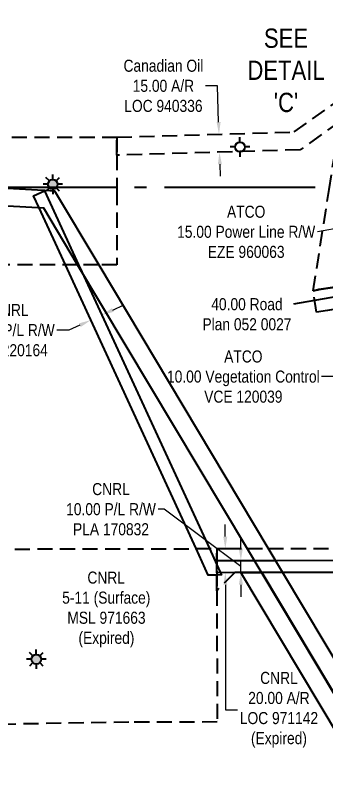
# Model space of a CAD drawing. Extents: x 506429 to 517084, y 6049655 to 6059669.
# Drawn here: x 512500 to 512758, y 6050887 to 6051523 of the extents above; entities that cross this region are included whole.
import ezdxf

# ---------------------------------------------------------------- set-up
doc = ezdxf.new("R2010")
doc.units = 0
doc.header["$LTSCALE"] = 5
doc.header["$PDSIZE"] = 0.5
for name, pattern in [('foc-ACCESSROAD', [3.75, 2.5, -1.25]), ('foc-FLOWLINE', [3.75, 2.5, -1.25]), ('foc-QUARTERLINE', [33, 25, -3, 2, -3])]:
    doc.linetypes.add(name, pattern=pattern)
doc.layers.get('Defpoints').update_dxf_attribs({"color": 9})
for name, color, linetype in [('DETAIL-T', 7, 'Continuous'), ('F-AR', 190, 'foc-ACCESSROAD'), ('F-EZE', 190, 'foc-FLOWLINE'), ('F-RW', 190, 'Continuous'), ('F-VCE', 190, 'foc-FLOWLINE'), ('F-WS', 190, 'foc-ACCESSROAD'), ('F-WS-S', 190, 'Continuous'), ('L-SECQ', 8, 'foc-QUARTERLINE'), ('L-TITLEDB-T', 4, 'Continuous')]:
    doc.layers.add(name, color=color, linetype=linetype)
for name, color, linetype, lineweight in [('F-AR-T', 190, 'Continuous', 9), ('F-RW-T', 190, 'Continuous', 9), ('F-WS-T', 190, 'Continuous', 9)]:
    doc.layers.add(name, color=color, linetype=linetype, lineweight=lineweight)
doc.styles.add('80CG', font='ARIALN.TTF', dxfattribs={"height": 10})
doc.styles.add('80L', font='ARIALN.TTF', dxfattribs={"height": 10})
doc.dimstyles.new('Compass 5 000', dxfattribs={"dimscale": 5, "dimtxt": 9, "dimasz": 2, "dimexe": 0.2, "dimexo": 0.0625, "dimgap": 0.5, "dimtad": 0, "dimtih": 1, "dimtoh": 1, "dimzin": 0, "dimdsep": 46, "dimtxsty": '80CG', "dimcen": 0.1, "dimse1": 1, "dimse2": 1, "dimclrd": 256, "dimclrt": 256, "dimaunit": 1, "dimadec": 4, "dimazin": 0, "dimtfac": 0.06, "dimtofl": 0, "dimtmove": 0, "dimatfit": 1, "dimfxl": 0.2, "dimtolj": 1, "dimtzin": 0, "dimlwd": -1, "dimarcsym": 0})

# ---------------------------------------------------------------- blocks, each defined once
blk = doc.blocks.new('*D904')
at = {"layer": 'Defpoints', "color": 0, "transparency": 16777216}
for p in [(512830.13, 6051356.99), (512831.15, 6051351.24), (512845.95, 6051353.87)]:
    blk.add_point(p, dxfattribs=at)
at = {"layer": 'F-RW-T', "transparency": 16777216}
for p, q in [((512854.77, 6051361.38), (512864.62, 6051363.13)), ((512820.28, 6051355.24), (512750.72, 6051342.85))]:
    blk.add_line(p, q, dxfattribs=at)
for points in [[(512854.48, 6051363.02), (512855.06, 6051359.74), (512844.92, 6051359.63)], [(512819.99, 6051356.88), (512820.57, 6051353.6), (512830.13, 6051356.99)]]:
    blk.add_solid(points, dxfattribs=at)
at = {"layer": 'F-RW-T', "transparency": 16777216, "insert": (512691.58, 6051342.85), "char_height": 10, "attachment_point": 5, "style": '80CG'}
blk.add_mtext('\\A1;ATCO\\P15.00 Power Line R/W\\PEZE 960063', dxfattribs=at)
blk = doc.blocks.new('*D918')
at = {"layer": 'Defpoints', "color": 0, "transparency": 16777216}
for p in [(512888.7, 6051550.59), (512885.39, 6051531.32), (512914.93, 6051526.24)]:
    blk.add_point(p, dxfattribs=at)
at = {"layer": 'F-RW-T', "transparency": 16777216}
for p, q in [((512878.85, 6051552.29), (512797.08, 6051566.34)), ((512928.1, 6051543.83), (512937.96, 6051542.13))]:
    blk.add_line(p, q, dxfattribs=at)
for points in [[(512879.13, 6051553.93), (512878.56, 6051550.64), (512888.7, 6051550.59)], [(512928.38, 6051545.47), (512927.82, 6051542.18), (512918.25, 6051545.52)]]:
    blk.add_solid(points, dxfattribs=at)
at = {"layer": 'F-RW-T', "transparency": 16777216, "insert": (512757.54, 6051566.34), "char_height": 10, "attachment_point": 5, "style": '80CG'}
blk.add_mtext('\\A1;Cold Lake\\P25.00 P/L R/W\\PPLA 100689', dxfattribs=at)
blk = doc.blocks.new('*D929')
at = {"layer": 'Defpoints', "color": 0, "transparency": 16777216}
for p in [(512637.97, 6051423.04), (512669.01, 6051423.96), (512638.41, 6051408.07)]:
    blk.add_point(p, dxfattribs=at)
at = {"layer": 'F-AR-T', "transparency": 16777216}
for p, q in [((512667.83, 6051464), (512657.83, 6051464)), ((512668.71, 6051433.95), (512667.83, 6051464)), ((512669.74, 6051398.98), (512670.04, 6051388.99))]:
    blk.add_line(p, q, dxfattribs=at)
for points in [[(512670.38, 6051434), (512667.05, 6051433.9), (512669.01, 6051423.96)], [(512671.41, 6051399.03), (512668.08, 6051398.93), (512669.45, 6051408.98)]]:
    blk.add_solid(points, dxfattribs=at)
at = {"layer": 'F-AR-T', "transparency": 16777216, "insert": (512622.9, 6051464), "char_height": 10, "attachment_point": 5, "style": '80CG'}
blk.add_mtext('\\A1;Canadian Oil\\P{\\A1;15.00 A/R\\PLOC 940336}', dxfattribs=at)
blk = doc.blocks.new('*D947')
at = {"layer": 'Defpoints', "color": 0, "transparency": 16777216}
for p in [(512781.98, 6051231.63), (512803.48, 6051209.82), (512794.95, 6051205.58)]:
    blk.add_point(p, dxfattribs=at)
at = {"layer": 'F-RW-T', "transparency": 16777216}
for p, q in [((512799.46, 6051240.33), (512808.42, 6051244.79)), ((512764.07, 6051222.72), (512754.07, 6051222.72)), ((512773.03, 6051227.17), (512764.07, 6051222.72))]:
    blk.add_line(p, q, dxfattribs=at)
for points in [[(512798.72, 6051241.82), (512800.21, 6051238.84), (512790.51, 6051235.88)], [(512772.28, 6051228.67), (512773.77, 6051225.68), (512781.98, 6051231.63)]]:
    blk.add_solid(points, dxfattribs=at)
at = {"layer": 'F-RW-T', "transparency": 16777216, "insert": (512689.23, 6051222.72), "char_height": 10, "attachment_point": 5, "style": '80CG'}
blk.add_mtext('\\A1;ATCO\\P10.00 Vegetation Control\\PVCE 120039', dxfattribs=at)
blk = doc.blocks.new('*D948')
at = {"layer": 'Defpoints', "color": 0, "transparency": 16777216}
for p in [(512853.27, 6051307.6), (512813.9, 6051300.56), (512814.41, 6051297.72)]:
    blk.add_point(p, dxfattribs=at)
at = {"layer": 'L-TITLEDB-T', "transparency": 16777216}
for p, q in [((512863.63, 6051306.52), (512873.47, 6051308.28)), ((512804.57, 6051295.95), (512730.95, 6051282.79))]:
    blk.add_line(p, q, dxfattribs=at)
for points in [[(512863.33, 6051308.16), (512863.92, 6051304.88), (512853.78, 6051304.76)], [(512804.28, 6051297.6), (512804.86, 6051294.31), (512814.41, 6051297.72)]]:
    blk.add_solid(points, dxfattribs=at)
at = {"layer": 'L-TITLEDB-T', "transparency": 16777216, "insert": (512692.22, 6051282.79), "char_height": 10, "attachment_point": 5, "style": '80CG'}
blk.add_mtext('\\A1;\\P40.00 Road\\PPlan 052 0027', dxfattribs=at)
blk = doc.blocks.new('*D951')
at = {"layer": 'Defpoints', "color": 0, "transparency": 16777216}
for p in [(512753.31, 6051080.19), (512674.29, 6051060.06), (512753.35, 6051060.21)]:
    blk.add_point(p, dxfattribs=at)
at = {"layer": 'F-AR-T', "transparency": 16777216}
for p, q in [((512674.24, 6051090.04), (512674.22, 6051100.04)), ((512674.31, 6051050.06), (512674.51, 6050946.24)), ((512674.51, 6050946.24), (512684.51, 6050946.24))]:
    blk.add_line(p, q, dxfattribs=at)
for points in [[(512675.9, 6051090.04), (512672.57, 6051090.04), (512674.26, 6051080.04)], [(512675.98, 6051050.06), (512672.65, 6051050.06), (512674.29, 6051060.06)]]:
    blk.add_solid(points, dxfattribs=at)
at = {"layer": 'F-AR-T', "transparency": 16777216, "insert": (512718.78, 6050946.24), "char_height": 10, "attachment_point": 5, "style": '80CG'}
blk.add_mtext('\\A1;CNRL\\P20.00 A/R\\PLOC 971142\\P(Expired)', dxfattribs=at)
blk = doc.blocks.new('*D953')
at = {"layer": 'Defpoints', "color": 0, "transparency": 16777216}
for p in [(512687.16, 6051070.07), (512694.78, 6051070.09), (512694.8, 6051060.1)]:
    blk.add_point(p, dxfattribs=at)
at = {"layer": 'F-RW-T', "transparency": 16777216}
for p, q in [((512623.49, 6051112.69), (512618.49, 6051112.69)), ((512687.17, 6051065.08), (512623.49, 6051112.69)), ((512687.15, 6051080.07), (512687.13, 6051090.07)), ((512687.18, 6051060.08), (512687.16, 6051070.07)), ((512687.2, 6051050.08), (512687.22, 6051040.08))]:
    blk.add_line(p, q, dxfattribs=at)
for points in [[(512688.81, 6051080.08), (512685.48, 6051080.07), (512687.16, 6051070.07)], [(512688.87, 6051050.09), (512685.54, 6051050.08), (512687.18, 6051060.08)]]:
    blk.add_solid(points, dxfattribs=at)
at = {"layer": 'F-RW-T', "transparency": 16777216, "insert": (512579.41, 6051112.69), "char_height": 10, "attachment_point": 5, "style": '80CG'}
blk.add_mtext('\\A1;CNRL\\P10.00 P/L R/W\\PPLA 170832', dxfattribs=at)
blk = doc.blocks.new('*D954')
at = {"layer": 'Defpoints', "color": 0, "transparency": 16777216}
for p in [(512562.7, 6051269.65), (512581.5, 6051228.85), (512590.57, 6051233.03)]:
    blk.add_point(p, dxfattribs=at)
at = {"layer": 'F-RW-T', "transparency": 16777216}
for p, q in [((512580.85, 6051278.02), (512589.94, 6051282.2)), ((512544.53, 6051261.28), (512534.53, 6051261.28)), ((512553.62, 6051265.47), (512544.53, 6051261.28))]:
    blk.add_line(p, q, dxfattribs=at)
for points in [[(512580.16, 6051279.53), (512581.55, 6051276.5), (512571.77, 6051273.83)], [(512552.92, 6051266.98), (512554.31, 6051263.95), (512562.7, 6051269.65)]]:
    blk.add_solid(points, dxfattribs=at)
at = {"layer": 'F-RW-T', "transparency": 16777216, "insert": (512495.45, 6051261.28), "char_height": 10, "attachment_point": 5, "style": '80CG'}
blk.add_mtext('\\A1;CNRL\\P10.00 P/L R/W\\PPLA 220164', dxfattribs=at)
blk = doc.blocks.new('GAS')
h = blk.add_hatch(color=255)
h.dxf.hatch_style = 1
edge = h.paths.add_edge_path()
edge.add_arc((0, 0), 0.9, 0, 360)
for p, q in [((0, 0.81), (0, 1.62)), ((-0.81, 0), (-1.62, 0)), ((-0.57, 0.57), (-1.14, 1.14)), ((0.57, 0.57), (1.14, 1.14)), ((1.62, 0), (0.81, 0)), ((-0.57, -0.57), (-1.14, -1.14)), ((0, -0.81), (0, -1.62)), ((1.14, -1.14), (0.57, -0.57))]:
    blk.add_line(p, q)
blk.add_circle((0, 0), 0.8)
blk = doc.blocks.new('Gabd')
for p, q in [((0, 0.81), (0, 1.62)), ((-0.81, 0), (-1.62, 0)), ((1.62, 0), (0.81, 0)), ((0, -0.81), (0, -1.62))]:
    blk.add_line(p, q)
blk.add_circle((0, 0), 0.8)

msp = doc.modelspace()

# ---------------------------------------------------------------- linework, layer by layer
at = {"layer": 'F-AR'}
for points in [[(512736.364, 6051410.944), (512584.272, 6051406.473), (512584.262, 6051421.464), (512731.382, 6051425.79), (512772.373, 6051454.933), (512781.162, 6051461.183), (512789.077, 6051469.486), (512795.177, 6051475.884), (512808.506, 6051489.858), (512808.338, 6051488.478), (512808.036, 6051485.977), (512807.918, 6051484.989), (512807.716, 6051483.245), (512807.403, 6051480.482), (512807.139, 6051478.006), (512806.849, 6051475.238), (512806.607, 6051472.764), (512806.34, 6051469.985), (512806.119, 6051467.516), (512805.937, 6051465.45), (512790.931, 6051449.725), (512776.059, 6051439.167), (512769.352, 6051434.398), (512736.364, 6051410.944)], [(512889.36, 6051077.619), (512873.184, 6051069.764), (512869.519, 6051067.984), (512836.631, 6051052.012), (512812.066, 6051060.322), (512721.921, 6051060.15), (512704.504, 6051060.113), (512687.109, 6051060.084), (512682.221, 6051060.075), (512667.266, 6051045.061), (512667.195, 6051080.027), (512675.174, 6051080.042), (512692.57, 6051080.071), (512709.986, 6051080.108), (512815.336, 6051080.308), (512835.272, 6051073.563), (512855.699, 6051083.484), (512864.281, 6051087.652), (512880.458, 6051095.508), (512885.85, 6051098.126), (512894.308, 6051081.131), (512894.752, 6051080.238), (512889.36, 6051077.619)]]:
    msp.add_lwpolyline(points, close=True, dxfattribs=at)
at = {"layer": 'F-EZE'}
msp.add_lwpolyline([(512977.392, 6050860.378), (512936.56, 6050942.421), (512893.644, 6051028.653), (512872.746, 6051070.644), (512863.829, 6051088.56), (512849.438, 6051117.476), (512840.737, 6051134.959), (512835.244, 6051145.997), (512811.803, 6051193.097), (512768.858, 6051279.385), (512759.034, 6051277.733), (512749.861, 6051276.19), (512747.167, 6051293.968), (512751.127, 6051294.886), (512751.768, 6051294.983), (512763.201, 6051296.716), (512766.163, 6051297.164), (512779.282, 6051377.972), (512790.93, 6051449.725), (512795.177, 6051475.884), (512854.048, 6051838.519)], dxfattribs=at)
at = {"layer": 'F-RW'}
for points in [[(513074.353, 6050441.72), (512999.423, 6050566.965), (512994.851, 6050574.612), (512937.289, 6050670.811), (512704.103, 6051060.757), (512692.171, 6051080.71), (512551.738, 6051315.548), (512523.657, 6051362.507), (512478.405, 6051365.064), (512267.536, 6051376.974), (512133.906, 6051384.537), (512133.875, 6051399.549), (512478.395, 6051380.088), (512523.526, 6051377.467), (512524.627, 6051377.469), (512532.438, 6051377.023), (512569.191, 6051315.56), (512709.603, 6051080.749), (512721.534, 6051060.797), (512937.211, 6050700.124), (513012.283, 6050574.651), (513070.249, 6050477.598)], [(512432.309, 6050675.948), (512518.267, 6050643.187), (512519.787, 6050642.608), (512687.981, 6050595.899), (512689.406, 6050601.055), (512727.974, 6050740.603), (512730.811, 6050750.867), (512835.002, 6050813.14), (512687.234, 6051060.085), (512704.651, 6051060.113), (512855.4, 6050807.874), (512743.654, 6050741.086), (512742.413, 6050736.595), (512703.845, 6050597.047), (512703.845, 6050597.047), (512698.475, 6050577.618), (512697.699, 6050577.833), (512515.115, 6050628.481), (512514.296, 6050628.834), (512427.911, 6050661.706)]]:
    msp.add_lwpolyline(points, dxfattribs=at)
for points in [[(512667.24, 6051058.12), (512660.181, 6051058.088), (512650.088, 6051079.992), (512541.555, 6051315.542), (512519.817, 6051362.724), (512515.168, 6051372.813), (512524.241, 6051376.994), (512552.55, 6051315.549), (512555.28, 6051309.625), (512661.076, 6051080.014), (512667.222, 6051066.677), (512670.275, 6051060.052), (512671.157, 6051058.138), (512667.24, 6051058.12)], [(512889.36, 6051077.619), (512873.184, 6051069.764), (512869.519, 6051067.984), (512853.905, 6051060.401), (512812.066, 6051060.321), (512721.921, 6051060.15), (512704.533, 6051060.104), (512687.208, 6051060.085), (512682.221, 6051060.075), (512667.236, 6051060.047), (512667.215, 6051070.037), (512698.518, 6051070.096), (512715.954, 6051070.129), (512851.599, 6051070.387), (512868.733, 6051078.708), (512884.909, 6051086.563), (512890.302, 6051089.182), (512894.308, 6051081.131), (512894.752, 6051080.238), (512889.36, 6051077.619)]]:
    msp.add_lwpolyline(points, close=True, dxfattribs=at)
at = {"layer": 'F-VCE'}
msp.add_lwpolyline([(512751.127, 6051294.886), (512747.167, 6051293.968), (512760.433, 6051377.935), (512769.352, 6051434.398), (512776.059, 6051439.167), (512790.93, 6051449.725), (512779.282, 6051377.973), (512766.163, 6051297.164), (512763.201, 6051296.716), (512751.768, 6051294.983), (512751.127, 6051294.886)], close=True, dxfattribs=at)
at = {"layer": 'F-WS'}
for points in [[(512584.291, 6051377.586), (512584.332, 6051315.57), (512569.191, 6051315.56), (512551.738, 6051315.548), (512478.437, 6051315.5), (512478.405, 6051365.064), (512478.397, 6051377.379), (512478.395, 6051380.088), (512478.367, 6051421.394), (512584.262, 6051421.464), (512584.272, 6051406.473), (512584.291, 6051377.586)], [(512593.915, 6051079.875), (512667.195, 6051080.027), (512667.266, 6051045.061), (512667.488, 6050936.174), (512594.226, 6050936.022), (512461.577, 6050933.722), (512426.346, 6050935.652), (512426.054, 6051079.502), (512462.062, 6051079.589), (512593.915, 6051079.875)]]:
    msp.add_lwpolyline(points, close=True, dxfattribs=at)
at = {"layer": 'L-SECQ'}
msp.add_line((513738.901, 6051379.941), (512133.916, 6051379.742), dxfattribs=at)

# ---------------------------------------------------------------- block references
at = {"layer": 'F-WS-S', "color": 3, "xscale": 4.997525550000021, "yscale": 4.997525550000021, "zscale": 4.997525550000021}
for name, p in [('Gabd', (512686.4, 6051413.331)), ('GAS', (512531.1, 6051382.315)), ('GAS', (512517.403, 6050988.234))]:
    msp.add_blockref(name, p, dxfattribs=at)

# ---------------------------------------------------------------- texts
at = {"layer": 'DETAIL-T', "color": 3, "insert": (512724.642, 6051476.827), "char_height": 15.9842, "width": 63.57316, "attachment_point": 5, "style": '80CG'}
msp.add_mtext("SEE\\PDETAIL\\P'C'", dxfattribs=at)
at = {"layer": 'F-WS-T', "insert": (512537.631, 6051060.99), "char_height": 9.99505, "attachment_point": 1, "style": '80L'}
msp.add_mtext_dynamic_manual_height_columns('\\pi22.208;CNRL\\P\\pi1.2839;5-11 (Surface)\\P\\pi5.5314;MSL 971663\\P\\pi14.77;(Expired)', width=74.5989, gutter_width=50, heights=[0], dxfattribs=at)

# ---------------------------------------------------------------- dimensions: what is measured, and where the dimension line sits
at = {"layer": 'F-AR-T'}
for base, p1, p2, angle, text, picture, middle in [((512669.007, 6051423.956), (512638.414, 6051408.065), (512637.973, 6051423.043), 91.684146, 'Canadian Oil\\P{\\A1;15.00 A/R\\PLOC 940336}', '*D929', (512622.904, 6051464.004)), ((512674.294, 6051060.059), (512753.309, 6051080.19), (512753.347, 6051060.21), 270.109166, 'CNRL\\P20.00 A/R\\PLOC 971142\\P(Expired)', '*D951', (512718.781, 6050946.235))]:
    dim = msp.add_linear_dim(base=base, p1=p1, p2=p2, angle=angle, text=text, dimstyle='Compass 5 000', dxfattribs=at)
    dim.commit()
    dim.dimension.update_dxf_attribs({"geometry": picture, "text_midpoint": middle, "dimtype": 161})
at = {"layer": 'F-RW-T'}
for base, p1, p2, angle, text, picture, middle in [((512888.702, 6051550.594), (512914.933, 6051526.241), (512885.39, 6051531.316), 170.251655, 'Cold Lake\\P25.00 P/L R/W\\PPLA 100689', '*D918', (512757.537, 6051566.335)), ((512830.127, 6051356.994), (512845.95, 6051353.872), (512831.152, 6051351.237), 190.095698, 'ATCO\\P15.00 Power Line R/W\\PEZE 960063', '*D904', (512691.577, 6051342.855)), ((512562.699, 6051269.652), (512590.574, 6051233.026), (512581.501, 6051228.845), 204.738509, 'CNRL\\P10.00 P/L R/W\\PPLA 220164', '*D954', (512495.449, 6051261.282)), ((512781.98, 6051231.63), (512803.478, 6051209.825), (512794.945, 6051205.578), 206.45899, 'ATCO\\P10.00 Vegetation Control\\PVCE 120039', '*D947', (512689.231, 6051222.719))]:
    dim = msp.add_linear_dim(base=base, p1=p1, p2=p2, angle=angle, text=text, dimstyle='Compass 5 000', dxfattribs=at)
    dim.commit()
    dim.dimension.update_dxf_attribs({"geometry": picture, "text_midpoint": middle, "dimtype": 161})
dim = msp.add_linear_dim(base=(512687.164, 6051070.074), p1=(512694.801, 6051060.097), p2=(512694.782, 6051070.089), angle=90.107502, text='CNRL\\P10.00 P/L R/W\\PPLA 170832', dimstyle='Compass 5 000', override={"dimtmove": 1}, dxfattribs=at)
dim.commit()
dim.dimension.update_dxf_attribs({"geometry": '*D953', "text_midpoint": (512615.991, 6051112.693), "dimtype": 161})
at = {"layer": 'L-TITLEDB-T'}
dim = msp.add_linear_dim(base=(512814.412, 6051297.715), p1=(512853.274, 6051307.597), p2=(512813.904, 6051300.556), angle=190.139676, text='\\P40.00 Road\\PPlan 052 0027', dimstyle='Compass 5 000', dxfattribs=at)
dim.commit()
dim.dimension.update_dxf_attribs({"geometry": '*D948', "text_midpoint": (512692.215, 6051282.789), "dimtype": 161})

doc.saveas('drawing.dxf')
